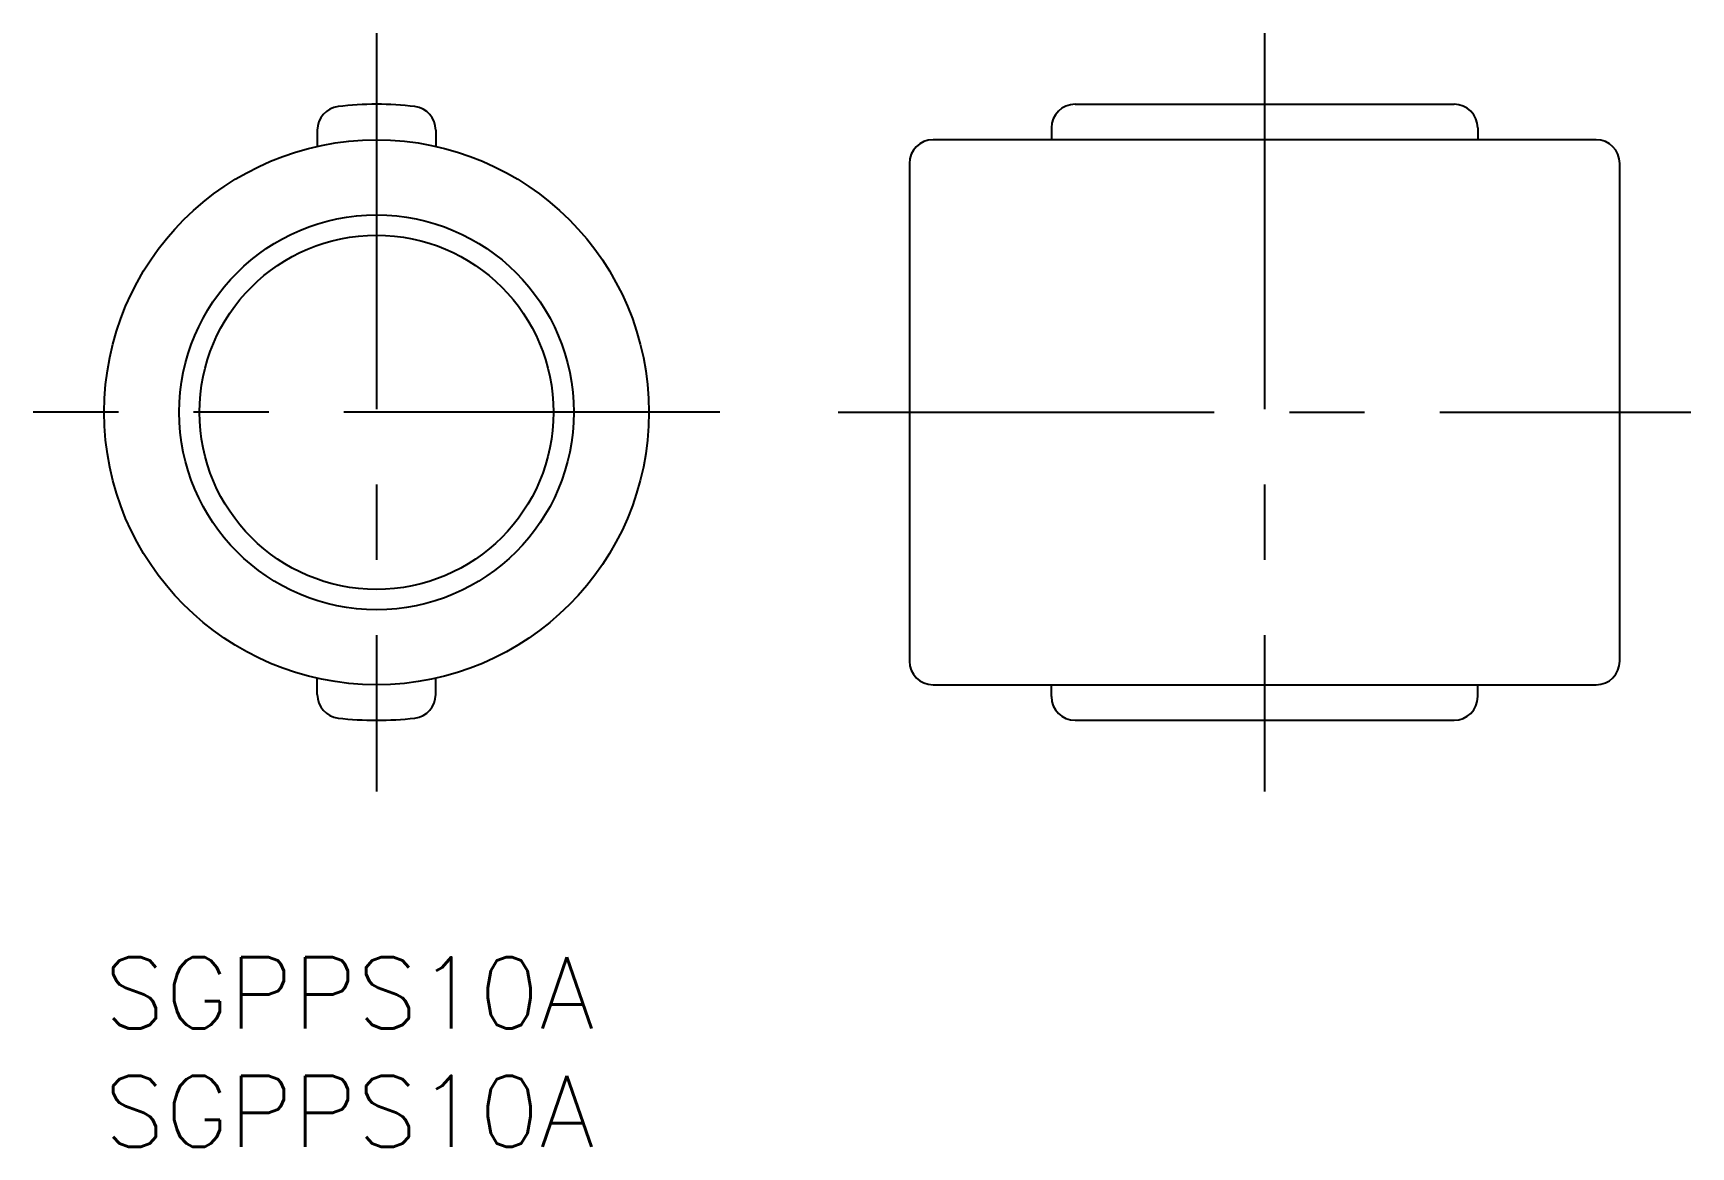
# Model space of a CAD drawing. Extents: x -3 to 67, y -8 to 39.
import ezdxf

# ---------------------------------------------------------------- set-up
doc = ezdxf.new("R2010")
doc.units = 0
doc.header["$LTSCALE"] = 0.5
doc.linetypes.add('CENTER', pattern=[50.8, 31.75, -6.35, 6.35, -6.35])
for name, color, linetype in [('MSM_CENTER', 1, 'CENTER'), ('MSM_CONTINUOUS', 7, 'CONTINUOUS'), ('MSM_NARROW', 5, 'CONTINUOUS'), ('MSM_PART_NUMBER', 7, 'CONTINUOUS')]:
    doc.layers.add(name, color=color, linetype=linetype)
doc.styles.get("Standard").update_dxf_attribs({"font": 'txt.shx', "height": 3, "bigfont": 'bigfont.shx'})

# ---------------------------------------------------------------- blocks, each defined once
blk = doc.blocks.new('*U6')
at = {"layer": 'MSM_PART_NUMBER'}
blk.add_text('SGPPS10A', height=3, dxfattribs=at).set_placement((0, -3))
blk = doc.blocks.new('*U7')
at = {"layer": 'MSM_PART_NUMBER'}
blk.add_text('SGPPS10A', height=3, dxfattribs=at).set_placement((0, -8))

msp = doc.modelspace()

# ---------------------------------------------------------------- linework, layer by layer
at = {"layer": 'MSM_CENTER'}
for p, q in [((11.5, 39), (11.5, 7)), ((49, 39), (49, 7)), ((26, 23), (-3, 23)), ((31, 23), (67, 23))]:
    msp.add_line(p, q, dxfattribs=at)
at = {"layer": 'MSM_CONTINUOUS'}
for p, q in [((41, 36), (57, 36)), ((9, 34.91), (9, 34.237)), ((14, 34.91), (14, 34.237)), ((63, 34.5), (35, 34.5)), ((40, 35), (40, 34.5)), ((58, 35), (58, 34.5)), ((34, 33.5), (34, 12.5)), ((64, 12.5), (64, 33.5)), ((9, 11.09), (9, 11.763)), ((14, 11.09), (14, 11.763)), ((35, 11.5), (63, 11.5)), ((40, 11), (40, 11.5)), ((58, 11), (58, 11.5)), ((41, 10), (57, 10))]:
    msp.add_line(p, q, dxfattribs=at)
for radius in [11.5, 7.475]:
    msp.add_circle((11.5, 23), radius, dxfattribs=at)
for centre, radius, start, end in [((10, 34.91), 1, 96.8921, 180), ((11.5, 22.5), 13.5, 83.1079, 96.8921), ((13, 34.91), 1, 0, 83.1079), ((41, 35), 1, 90, 180), ((57, 35), 1, 0, 90), ((35, 33.5), 1, 90, 180), ((63, 33.5), 1, 0, 90), ((35, 12.5), 1, 180, 270), ((63, 12.5), 1, 270, 0), ((10, 11.09), 1, 180, 263.1079), ((13, 11.09), 1, 276.8921, 360), ((41, 11), 1, 180, 270), ((57, 11), 1, 270, 360), ((11.5, 23.5), 13.5, 263.1079, 276.8921)]:
    msp.add_arc(centre, radius, start, end, dxfattribs=at)
at = {"layer": 'MSM_NARROW'}
msp.add_circle((11.5, 23), 8.331, dxfattribs=at)

# ---------------------------------------------------------------- block references
at = {"layer": 'MSM_CONTINUOUS'}
for name in ['*U6', '*U7']:
    msp.add_blockref(name, (0, 0), dxfattribs=at)

doc.saveas('drawing.dxf')
